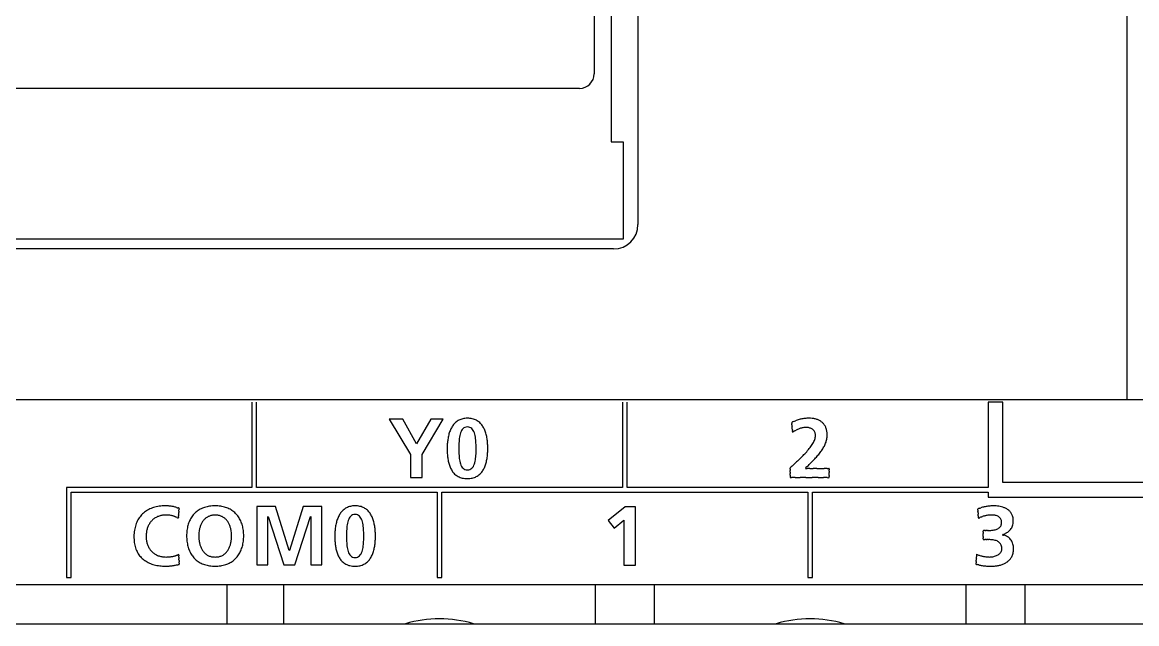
# Model space of a CAD drawing. Header units: millimetres. Extents: x -11 to 5160, y -11 to 2043.
# Drawn here: x 4000.869 to 4004.749, y 1239.033 to 1241.125 of the extents above; entities that cross this region are included whole.
import ezdxf

# ---------------------------------------------------------------- set-up
doc = ezdxf.new("R2010")
doc.units = ezdxf.units.MM

# ---------------------------------------------------------------- blocks, each defined once
blk = doc.blocks.new('FX5U-32MT ES PLC')
at = {"color": 7, "linetype": 'Continuous'}
for p, q in [((64.45, 25.7), (64.45, -25.7)), ((54.4, -2.53178), (54.4, -22.1)), ((53.5, -7.9), (53.5, -19)), ((53.85, -9.7), (53.85, -20.4)), ((53.2, -19.3), (39.8, -19.3)), ((53.85, -20.4), (54.1, -20.4)), ((54.1, -20.4), (54.1, -22.4)), ((54.1, -22.4), (38.9, -22.4)), ((53.9, -22.6), (39.3, -22.6)), ((102.45, -25.7), (32.5, -25.7)), ((46.46049, -25.74969), (46.46049, -27.49945)), ((46.5604, -27.49945), (46.5604, -25.74969)), ((54.08035, -25.74969), (54.08035, -27.49945)), ((54.18026, -27.49945), (54.18026, -25.74969)), ((61.90003, -25.74969), (61.59996, -25.74969)), ((61.59996, -25.74969), (61.59996, -27.49945)), ((61.90003, -27.39954), (61.90003, -25.74969)), ((49.56728, -26.09902), (49.28564, -26.09902)), ((49.28564, -26.09902), (49.72351, -26.82352)), ((49.85064, -26.602), (49.56728, -26.09902)), ((50.13899, -26.09902), (49.85064, -26.602)), ((49.96381, -26.82352), (50.39324, -26.09902)), ((50.39324, -26.09902), (50.13899, -26.09902)), ((49.72351, -26.82352), (49.72351, -27.29757)), ((49.96381, -27.29757), (49.96381, -26.82352)), ((49.72351, -27.29757), (49.96381, -27.29757)), ((57.53303, -27.273133), (57.53303, -27.290942)), ((57.53303, -27.290942), (57.53303, -27.29757)), ((57.53303, -27.29757), (57.559327, -27.29757)), ((58.328955, -27.29757), (58.32988, -27.29334)), ((69.21983, -27.39954), (61.90003, -27.39954)), ((46.46049, -27.49945), (42.65022, -27.49945)), ((42.65022, -27.49945), (42.65022, -29.34947)), ((42.75012, -29.34947), (42.75012, -27.59936)), ((42.75012, -27.59936), (50.27008, -27.59936)), ((54.08035, -27.49945), (46.5604, -27.49945)), ((50.27008, -27.59936), (50.27008, -29.34947)), ((50.36999, -29.34947), (50.36999, -27.59936)), ((50.36999, -27.59936), (57.88994, -27.59936)), ((61.59996, -27.49945), (54.18026, -27.49945)), ((57.88994, -27.59936), (57.88994, -29.34947)), ((57.98985, -29.34947), (57.98985, -27.59936)), ((57.98985, -27.59936), (61.59996, -27.59936)), ((61.59996, -27.59936), (61.59996, -27.69927)), ((61.59996, -27.69927), (65.4099, -27.69927)), ((46.946349, -27.888814), (46.561709, -27.888814)), ((46.561709, -27.888814), (46.561709, -29.087364)), ((47.231439, -28.797284), (46.946349, -27.888814)), ((47.519789, -27.888814), (47.234879, -28.797284)), ((47.904439, -27.888814), (47.519789, -27.888814)), ((47.904439, -29.087364), (47.904439, -27.888814)), ((54.13858, -27.89908), (53.78838, -28.18055)), ((54.35166, -27.89908), (54.13858, -27.89908)), ((54.35166, -29.09763), (54.35166, -27.89908)), ((46.791839, -28.101724), (46.795289, -28.098274)), ((46.791839, -29.087364), (46.791839, -28.101724)), ((46.795289, -28.098274), (47.118089, -29.087364)), ((47.348219, -29.087364), (47.671029, -28.098274)), ((47.671029, -28.098274), (47.674479, -28.098274)), ((47.674479, -28.098274), (47.674479, -29.087364)), ((53.78838, -28.18055), (53.90862, -28.33695)), ((53.90862, -28.33695), (54.11119, -28.17193)), ((54.11119, -28.17193), (54.11119, -29.09763)), ((61.501679, -28.38346), (61.50092, -28.38548)), ((61.50092, -28.57023), (61.501727, -28.57225)), ((47.234879, -28.797284), (47.231439, -28.797284)), ((44.96877, -29.08041), (44.96843, -29.073807)), ((46.561709, -29.087364), (46.791839, -29.087364)), ((47.118089, -29.087364), (47.348219, -29.087364)), ((47.674479, -29.087364), (47.904439, -29.087364)), ((54.11119, -29.09763), (54.35166, -29.09763)), ((61.36363, -28.87439), (61.36193, -28.8996)), ((147.9, -29.5), (37.65, -29.5)), ((42.65022, -29.34947), (42.75012, -29.34947)), ((45.95001, -29.49999), (45.95001, -30.29998)), ((47.12, -30.29998), (47.12, -29.49999)), ((50.27008, -29.34947), (50.36999, -29.34947)), ((53.52002, -29.49999), (53.52002, -30.29998)), ((54.74, -30.29998), (54.74, -29.49999)), ((57.88994, -29.34947), (57.98985, -29.34947)), ((61.14002, -29.49999), (61.14002, -30.29998)), ((62.36001, -30.29998), (62.36001, -29.49999)), ((38.05, -30.3), (147.5, -30.3))]:
    blk.add_line(p, q, dxfattribs=at)
for centre, radius, start, end in [((53.2, -19), 0.3, 270, 0), ((53.9, -22.1), 0.5, 270, 0), ((50.86998, -26.409763), 0.328664, 110.109032, 124.567928), ((50.884905, -26.456548), 0.377735, 96.142463, 109.795144), ((50.894864, -26.532718), 0.454536, 83.439325, 96.363152), ((50.904798, -26.474696), 0.395772, 70.104759, 83.908393), ((50.924719, -26.413714), 0.331657, 54.845035, 69.755745), ((57.795397, -26.521252), 0.421679, 106.609664, 112.077183), ((57.998876, -27.139963), 1.072892, 105.423485, 107.577952), ((57.913434, -26.842857), 0.76377, 102.141851, 105.172197), ((57.925245, -26.893156), 0.815428, 99.372604, 102.209787), ((57.91965, -26.860478), 0.782276, 96.406431, 99.358096), ((57.917958, -26.844969), 0.766675, 93.408581, 96.410127), ((57.915952, -26.809037), 0.730687, 90.284298, 93.419057), ((57.916666, -26.696284), 0.61794, 83.99107, 90.402335), ((57.930685, -26.564263), 0.485177, 76.087035, 84.005507), ((57.954074, -26.47015), 0.388201, 66.865072, 76.097869), ((57.979974, -26.409122), 0.321905, 56.297455, 66.836517), ((51.20158, -26.596186), 0.713486, 158.608987, 165.797836), ((51.039986, -26.532442), 0.539775, 149.557102, 158.652977), ((50.933598, -26.469797), 0.416312, 138.240973, 149.57135), ((50.881007, -26.423588), 0.346307, 124.772395, 138.148975), ((50.962088, -26.440546), 0.217406, 142.88963, 156.467136), ((50.901481, -26.394516), 0.141301, 123.621423, 142.94683), ((50.89157, -26.383691), 0.126819, 100.904009, 122.600523), ((50.894068, -26.395169), 0.138563, 78.979336, 101.020664), ((50.89632, -26.387716), 0.13082, 57.936044, 79.32323), ((50.887616, -26.396786), 0.14315, 37.635541, 56.910898), ((50.829568, -26.441673), 0.216528, 23.959839, 37.661942), ((50.916878, -26.422351), 0.343236, 40.751358, 54.605066), ((50.864152, -26.466724), 0.412145, 29.004241, 40.639613), ((50.752206, -26.528949), 0.540222, 19.85816, 29.019265), ((50.578296, -26.592448), 0.725361, 12.854612, 19.909252), ((57.608964, -26.173549), 0.048021, 175.28258, 195.492708), ((57.581838, -26.173442), 0.021085, 148.769528, 169.499678), ((57.33639, -26.220357), 0.228835, 2.235489, 8.539798), ((57.604745, -26.202974), 0.05756, 94.891472, 135.332674), ((58.541859, -26.134566), 0.979828, 184.499339, 186.275948), ((51.897654, -26.79276), 5.696966, 5.224238, 5.551049), ((54.015711, -26.625149), 3.57254, 5.134979, 5.640308), ((58.280637, -26.252519), 0.708699, 184.279121, 186.496167), ((57.423149, -26.357322), 0.155304, 1.652681, 9.122606), ((57.668836, -26.440068), 0.113348, 112.357583, 128.373115), ((57.496161, -25.838688), 0.323972, 288.663757, 295.749406), ((56.974668, -25.071484), 1.421601, 297.256262, 298.547058), ((57.860157, -26.722099), 0.451632, 113.055419, 117.156414), ((57.927885, -26.87014), 0.614386, 110.430032, 113.460325), ((57.881213, -26.747567), 0.483233, 106.454087, 110.317401), ((57.871206, -26.71274), 0.446998, 102.305657, 106.488372), ((57.861165, -26.666961), 0.400131, 97.616314, 102.298014), ((57.85705, -26.636695), 0.369587, 92.515658, 97.605772), ((57.854922, -26.574003), 0.306862, 86.576228, 92.632566), ((57.856936, -26.530669), 0.263486, 79.537815, 86.450574), ((57.860864, -26.510579), 0.243016, 72.200559, 79.588521), ((57.870141, -26.481948), 0.212921, 63.965017, 72.222251), ((57.883195, -26.455369), 0.183309, 54.610184, 63.98459), ((57.897424, -26.435299), 0.158707, 43.958834, 54.602084), ((57.90854, -26.424391), 0.143133, 32.115166, 43.904417), ((57.911338, -26.422306), 0.139655, 19.593835, 32.000534), ((57.999651, -26.37893), 0.285869, 44.709182, 56.220586), ((58.004153, -26.373661), 0.278963, 32.761309, 44.590699), ((57.98487, -26.385393), 0.301528, 21.269388, 32.653238), ((57.930113, -26.406143), 0.360083, 10.942749, 21.18549), ((57.845322, -26.422911), 0.446515, 1.904601, 10.989908), ((51.657821, -26.686541), 1.179196, 171.491692, 176.101028), ((51.404891, -26.648527), 0.923424, 165.744482, 171.502534), ((52.017266, -26.64024), 1.297975, 175.042494, 177.780742), ((51.599013, -26.603294), 0.878094, 171.00966, 175.085825), ((51.30137, -26.555334), 0.576614, 165.089975, 171.094953), ((51.092551, -26.4988), 0.36028, 156.257419, 165.233228), ((50.702898, -26.499329), 0.355699, 15.049541, 24.160881), ((50.499475, -26.555491), 0.566729, 9.077662, 15.192651), ((50.206271, -26.603596), 0.863851, 5.015493, 9.1601), ((49.814315, -26.639245), 1.257424, 2.245466, 5.072258), ((50.348218, -26.645822), 0.961549, 7.465198, 12.905207), ((50.072672, -26.682718), 1.239553, 3.269554, 7.501412), ((57.603941, -26.355427), 0.025684, 174.224813, 196.550475), ((57.576699, -26.336731), 0.026144, 275.755344, 326.384183), ((57.488793, -26.299097), 0.587069, 327.288211, 336.472406), ((57.750592, -26.410495), 0.302573, 336.023433, 351.469397), ((57.901504, -26.425487), 0.149987, 7.193011, 19.47883), ((57.863984, -26.429161), 0.187674, 351.970141, 6.871891), ((57.695254, -26.369327), 0.605817, 332.485598, 340.671581), ((57.839818, -26.419316), 0.452855, 340.585918, 351.18306), ((57.853806, -26.425343), 0.438126, 351.681636, 2.2594), ((52.011941, -26.708078), 1.533795, 179.756895, 182.838549), ((51.773168, -26.697366), 1.295014, 175.970229, 180.185996), ((51.823891, -26.720907), 1.345345, 182.68944, 186.39619), ((56.069644, -26.711622), 5.351023, 179.892364, 180.446674), ((55.818024, -26.694933), 5.099398, 179.481704, 180.074566), ((52.716342, -26.737316), 1.997623, 180.459557, 182.11831), ((52.708388, -26.667746), 1.989644, 177.759953, 179.454559), ((48.964124, -26.671637), 2.108232, 0.620513, 2.219811), ((48.959258, -26.733689), 2.113117, 357.899115, 359.467219), ((48.230212, -26.68641), 2.842268, 359.694392, 0.758076), ((48.136742, -26.71854), 2.935747, 359.320849, 0.331207), ((50.114674, -26.720177), 1.197532, 352.251614, 356.609412), ((49.826868, -26.702622), 1.485872, 356.590054, 0.040577), ((49.790571, -26.699813), 1.52217, 359.93388, 3.306376), ((55.779522, -24.912416), 2.793144, 315.596331, 317.879277), ((56.653425, -25.705043), 1.613331, 317.943044, 321.861845), ((57.108008, -26.058801), 1.037326, 321.724137, 327.486857), ((56.80886, -25.750459), 1.689845, 318.272887, 321.516802), ((57.244413, -26.097069), 1.133208, 321.531215, 326.250243), ((57.505646, -26.270652), 0.819564, 326.194091, 332.491147), ((51.465767, -26.761077), 0.984975, 186.394801, 191.559377), ((51.220658, -26.812015), 0.734631, 191.497844, 198.38106), ((51.983642, -26.764748), 1.26441, 182.103341, 184.868828), ((51.571626, -26.800516), 0.850845, 184.823746, 188.965778), ((51.281888, -26.847075), 0.557391, 188.879857, 195.001701), ((51.0807, -26.901893), 0.348872, 194.858307, 204.006332), ((50.714511, -26.901342), 0.344529, 335.570837, 344.854937), ((50.518525, -26.846877), 0.54794, 344.711816, 350.944729), ((50.233274, -26.800186), 0.836985, 350.861622, 355.073509), ((49.846396, -26.765591), 1.225406, 355.015395, 357.869144), ((50.593855, -26.808648), 0.709695, 339.659372, 346.802893), ((50.372588, -26.75595), 0.93715, 346.75452, 352.292808), ((57.381574, -26.799396), 0.323295, 305.521028, 319.835893), ((58.865666, -28.25303), 1.75515, 131.660574, 134.81337), ((56.256726, -25.402828), 2.109134, 313.142699, 316.043495), ((57.086661, -26.215093), 1.166704, 312.164142, 316.765128), ((9.06107, 21.407994), 68.800725, 315.266949, 315.346938), ((56.51364, -25.494443), 2.080582, 315.759987, 318.422198), ((51.035541, -26.874068), 0.539391, 198.326524, 207.493587), ((50.918262, -26.935272), 0.407103, 207.472571, 219.333588), ((50.86405, -26.978759), 0.337608, 219.4567, 233.741837), ((50.857831, -26.984564), 0.329254, 234.017046, 249.402135), ((50.956119, -26.958197), 0.212163, 203.803972, 217.577787), ((50.899402, -27.001892), 0.140566, 217.561016, 236.912594), ((50.891104, -27.010407), 0.128922, 237.936441, 259.37625), ((50.894068, -26.996891), 0.142753, 259.207172, 280.792828), ((50.89678, -27.006304), 0.133003, 280.404609, 301.536051), ((50.88967, -26.999592), 0.142465, 302.561332, 321.857026), ((50.835404, -26.957037), 0.211427, 321.869944, 335.763643), ((50.924522, -26.981624), 0.332952, 289.996239, 304.744482), ((50.917851, -26.974468), 0.342637, 304.979108, 318.747646), ((50.86791, -26.931749), 0.408353, 318.861714, 330.498292), ((50.760733, -26.870996), 0.531552, 330.487923, 339.708198), ((57.591721, -27.1014), 0.05886, 175.667649, 184.332351), ((59.226908, -27.138857), 1.693932, 179.543228, 180.456772), ((84.354835, -27.200092), 26.82181, 179.965106, 180.034894), ((57.591051, -27.121831), 0.063129, 110.048378, 156.791925), ((57.161556, -27.1156), 0.371602, 358.495948, 1.504052), ((50.589455, -27.168059), 6.943593, 359.870467, 0.129533), ((409.443615, -27.260195), 351.910585, 179.997894, 180.002106), ((-41.556329, -27.231842), 99.089361, 359.991087, 0.008913), ((57.861288, -27.04536), 0.065403, 255.857128, 284.142872), ((57.899611, -27.129997), 0.058301, 120.730602, 158.659035), ((57.904806, -27.468303), 0.360576, 85.620132, 94.379868), ((57.967641, -25.532371), 1.576805, 268.717269, 271.282731), ((58.042204, -33.623567), 6.514905, 89.654676, 90.345324), ((58.120908, 19.297286), 46.406083, 269.951308, 270.048692), ((58.196161, -12.659134), 14.44969, 269.857983, 270.142017), ((58.260376, -30.016725), 2.908084, 89.440464, 90.559536), ((58.305963, -26.549034), 0.560009, 268.24119, 271.75881), ((58.325142, -27.119897), 0.011294, 65.19702, 100.153986), ((58.40414, -27.129953), 0.074919, 172.392817, 187.607183), ((58.76982, -27.266713), 0.440093, 178.492129, 181.507871), ((59.744344, -27.181198), 1.414543, 179.393511, 180.606489), ((58.31764, -27.11484), 0.013297, 337.001769, 22.998231), ((57.996688, -27.153048), 0.333452, 357.735246, 2.264754), ((40.670974, -27.211477), 17.658913, 359.95034, 0.04966), ((56.283299, -27.240957), 2.04663, 359.60317, 0.39683), ((50.880924, -26.915758), 0.401793, 249.771418, 263.891082), ((50.893207, -26.83758), 0.48085, 263.427106, 276.343029), ((50.904719, -26.920542), 0.397131, 276.014693, 289.667535), ((57.594655, -647.88975), 620.592181, 89.996738, 90.003262), ((57.681313, 152.070412), 179.36799, 269.983603, 270.016397), ((57.7938, -77.80347), 50.505937, 89.930622, 90.069378), ((57.919763, -13.62659), 13.671133, 269.728395, 270.271605), ((58.046848, -30.836282), 3.53926, 88.991726, 91.008274), ((58.162704, -26.43552), 0.863714, 266.443645, 273.556355), ((58.254977, -27.483768), 0.190177, 78.259631, 101.740369), ((58.311315, -27.271782), 0.031244, 235.625536, 304.374464), ((58.240609, -27.285817), 0.089587, 355.182796, 4.817204), ((44.608681, -28.474443), 0.584381, 111.949644, 122.417386), ((44.646215, -28.568109), 0.685288, 102.48568, 111.933121), ((44.683592, -28.741678), 0.862833, 94.351535, 102.417121), ((44.690923, -28.773794), 0.895425, 89.024156, 94.663389), ((44.692227, -28.628748), 0.75038, 86.854638, 88.935056), ((44.690882, -28.640875), 0.762562, 84.649038, 86.803739), ((44.685237, -28.705746), 0.827677, 82.614497, 84.678745), ((44.679575, -28.74714), 0.869455, 80.573704, 82.595117), ((44.699587, -28.633987), 0.754554, 78.292887, 80.665622), ((44.58099, -29.169888), 1.303393, 76.58139, 77.967955), ((44.819314, -28.200679), 0.305413, 71.950604, 77.875962), ((44.97939, -27.756461), 0.167177, 246.95311, 257.712107), ((44.946618, -27.947307), 0.027642, 42.442557, 95.828527), ((45.123238, -27.961113), 0.158721, 171.557411, 178.724793), ((44.941624, -27.931106), 0.02551, 344.76415, 5.518054), ((45.63525, -28.385127), 0.495548, 118.298914, 129.201327), ((45.656387, -28.425473), 0.541092, 107.808232, 118.244275), ((45.687933, -28.527662), 0.648033, 98.37367, 107.700496), ((45.701702, -28.599457), 0.721075, 89.493177, 98.625306), ((45.713777, -28.579231), 0.700844, 81.17128, 90.465762), ((45.72613, -28.515834), 0.636307, 71.947609, 81.394222), ((45.754068, -28.426942), 0.543134, 61.447786, 71.843891), ((45.771979, -28.393093), 0.504842, 50.650172, 61.397175), ((48.571253, -28.223652), 0.346313, 124.772994, 138.149485), ((48.560222, -28.209821), 0.328663, 110.109533, 124.568536), ((48.575146, -28.256601), 0.377727, 96.142665, 109.795627), ((48.585103, -28.332759), 0.454517, 83.439187, 96.363375), ((48.595037, -28.274737), 0.395753, 70.104254, 83.908212), ((48.614956, -28.213763), 0.331646, 54.844338, 69.755223), ((48.607111, -28.222405), 0.343232, 40.750674, 54.604369), ((61.415806, -27.940679), 0.028293, 176.162092, 192.037946), ((61.411724, -27.959648), 0.031912, 81.8746, 139.17334), ((61.201425, -27.969161), 0.18807, 1.304133, 6.895906), ((61.382272, -27.76649), 0.165098, 281.870866, 294.106208), ((61.555301, -28.229799), 0.329963, 102.410584, 108.664735), ((61.851937, -29.400515), 1.537547, 102.459825, 103.830452), ((61.694248, -28.711587), 0.830839, 99.503419, 102.091874), ((61.720813, -28.860301), 0.9819, 97.367155, 99.599515), ((61.718466, -28.844869), 0.966295, 95.036839, 97.346489), ((61.722629, -28.893096), 1.014701, 92.794625, 95.031906), ((61.720799, -28.840232), 0.961811, 90.440396, 92.839255), ((61.720051, -28.610561), 0.732141, 86.698887, 90.520014), ((61.725102, -28.501456), 0.622928, 81.45454, 86.584862), ((61.734598, -28.444435), 0.565129, 75.569174, 81.547606), ((61.760826, -28.343838), 0.46117, 68.109709, 75.610228), ((61.796421, -28.256127), 0.366513, 58.687333, 68.160925), ((61.833978, -28.194446), 0.294297, 46.892722, 58.693166), ((44.601854, -28.437175), 0.552387, 145.328893, 156.315084), ((44.571816, -28.417425), 0.516449, 133.814485, 145.235164), ((44.578562, -28.425722), 0.527106, 122.492744, 133.719254), ((44.6743, -28.440006), 0.37183, 129.87174, 140.355623), ((44.668731, -28.433786), 0.363487, 119.044193, 129.826534), ((44.674085, -28.444409), 0.375373, 108.253737, 118.97159), ((44.681746, -28.467522), 0.399723, 97.699724, 108.258772), ((44.692522, -28.562093), 0.494889, 89.578697, 97.469086), ((44.693911, -28.750239), 0.683026, 87.475252, 89.811277), ((44.696475, -28.717028), 0.649735, 85.123072, 87.572143), ((44.704626, -28.616762), 0.549138, 82.174762, 85.081107), ((44.714348, -28.548234), 0.479926, 78.853178, 82.210716), ((44.705754, -28.58513), 0.517789, 75.544083, 78.709464), ((44.75388, -28.409191), 0.335417, 70.990586, 76.00211), ((45.605684, -26.124637), 2.102893, 249.322384, 250.148627), ((44.869719, -28.190309), 0.090422, 55.874586, 76.008628), ((44.948758, -28.097351), 0.033605, 212.599416, 271.811663), ((44.920775, -28.125117), 0.029623, 348.663553, 1.61865), ((45.170499, -28.133978), 0.220327, 172.804904, 177.4773), ((43.926251, -28.006093), 1.030548, 354.415312, 355.866892), ((48.85585, -28.396429), 3.914511, 174.913347, 175.368857), ((38.184235, -27.457083), 6.798369, 355.002039, 355.280165), ((47.772184, -28.239642), 2.821473, 174.818752, 175.463452), ((44.246854, -27.910301), 0.719259, 354.051243, 356.23096), ((45.708765, -28.426514), 0.579377, 150.759051, 160.356044), ((45.652345, -28.395375), 0.514935, 140.280483, 150.715703), ((45.630118, -28.377668), 0.486524, 129.288156, 140.211698), ((45.735079, -28.394108), 0.343637, 138.349508, 148.527231), ((45.701996, -28.364996), 0.299569, 126.744959, 138.304705), ((45.691375, -28.351676), 0.282542, 114.168443, 126.635122), ((45.69681, -28.365673), 0.297539, 101.524728, 114.019772), ((45.706761, -28.417838), 0.350641, 89.784497, 101.414939), ((45.709421, -28.418067), 0.35087, 78.588729, 90.21904), ((45.719394, -28.365837), 0.297699, 65.988263, 78.481374), ((45.724918, -28.351626), 0.282472, 53.367239, 65.83883), ((45.714365, -28.364855), 0.299385, 41.690504, 53.257062), ((45.68132, -28.393925), 0.343396, 31.461528, 41.645319), ((45.7751, -28.388251), 0.499119, 39.861228, 50.574845), ((45.753663, -28.405456), 0.526601, 29.545998, 39.803146), ((45.702437, -28.434052), 0.585267, 19.991706, 29.508469), ((48.891834, -28.396254), 0.713501, 158.609093, 165.797809), ((48.730241, -28.332511), 0.53979, 149.557397, 158.653085), ((48.623848, -28.269864), 0.416323, 138.241466, 149.571655), ((48.782791, -28.29886), 0.36028, 156.257419, 165.233229), ((48.652328, -28.240606), 0.217406, 142.88963, 156.467136), ((48.591721, -28.194576), 0.141301, 123.621423, 142.94683), ((48.58181, -28.183751), 0.126819, 100.904009, 122.600523), ((48.584308, -28.195229), 0.138563, 78.979336, 101.020664), ((48.58656, -28.187776), 0.13082, 57.936044, 79.32323), ((48.577856, -28.196846), 0.14315, 37.635541, 56.910898), ((48.519808, -28.241733), 0.216528, 23.959839, 37.661942), ((48.393138, -28.299389), 0.355699, 15.049541, 24.160881), ((48.55438, -28.266781), 0.412147, 29.003714, 40.638945), ((48.442428, -28.329009), 0.540231, 19.857816, 29.018748), ((48.268512, -28.392509), 0.725375, 12.85442, 19.908912), ((62.251111, -27.916059), 0.863047, 183.242844, 184.957194), ((58.041761, -28.245893), 3.359244, 3.842136, 4.357903), ((68.663476, -27.515514), 7.287559, 183.975804, 184.224235), ((57.730554, -28.330027), 3.675666, 3.866984, 4.333055), ((62.344659, -28.026874), 0.948419, 183.340536, 184.859503), ((61.198327, -28.130334), 0.202645, 1.6496, 6.550438), ((61.42813, -28.125784), 0.027272, 177.302777, 190.897262), ((61.404125, -28.100296), 0.03077, 264.826009, 324.834841), ((61.477642, -28.196446), 0.092142, 102.507004, 121.660373), ((61.152229, -27.187617), 0.968315, 288.388225, 290.197576), ((61.620361, -28.4954), 0.420852, 104.381792, 108.539368), ((61.693686, -28.758516), 0.693959, 102.329812, 104.850288), ((61.66796, -28.647164), 0.579683, 99.174988, 102.195919), ((61.671678, -28.66764), 0.60049, 96.289828, 99.213669), ((61.671182, -28.66513), 0.597941, 93.320424, 96.268917), ((61.670339, -28.644197), 0.576995, 90.28409, 93.357244), ((61.670549, -28.513818), 0.446618, 85.934145, 90.393999), ((61.678018, -28.405552), 0.338096, 80.108001, 85.89572), ((61.69081, -28.333756), 0.26517, 73.093423, 80.166046), ((61.70893, -28.274522), 0.203226, 64.319811, 73.124589), ((61.727936, -28.235044), 0.159412, 53.559737, 64.327183), ((61.74303, -28.214306), 0.133763, 40.917366, 53.484853), ((61.748333, -28.209196), 0.126409, 27.204882, 40.7414), ((61.73684, -28.214538), 0.139074, 13.834819, 26.997514), ((61.701837, -28.222846), 0.175048, 2.018938, 13.735585), ((61.860022, -28.165876), 0.255642, 32.934659, 46.778576), ((61.859642, -28.164884), 0.255423, 17.962763, 32.701563), ((61.808476, -28.179826), 0.308707, 3.967629, 17.672075), ((61.759093, -28.18575), 0.358391, 354.484759, 4.366096), ((44.828513, -28.505276), 0.7899, 166.537994, 175.324168), ((44.677962, -28.470017), 0.635277, 156.360007, 166.469669), ((44.822839, -28.499111), 0.534064, 168.651445, 176.871611), ((44.76608, -28.487887), 0.476206, 159.804434, 168.631663), ((44.723729, -28.472319), 0.431084, 150.401325, 159.803094), ((44.692263, -28.454591), 0.394968, 140.388989, 150.382875), ((45.941449, -28.486408), 0.820315, 169.017673, 176.599725), ((45.801381, -28.459467), 0.67768, 160.364489, 168.997749), ((46.012169, -28.492492), 0.640605, 171.263361, 177.216572), ((45.944758, -28.48181), 0.572353, 164.720227, 171.295315), ((45.865337, -28.459847), 0.489952, 157.239556, 164.750123), ((45.791487, -28.428669), 0.40979, 148.52349, 157.264683), ((45.624872, -28.428494), 0.409588, 22.720642, 31.465142), ((45.550865, -28.459716), 0.489911, 15.235229, 22.745751), ((45.471149, -28.481737), 0.572612, 8.693378, 15.265169), ((45.403285, -28.492475), 0.64132, 2.778798, 8.725279), ((45.620827, -28.463635), 0.672073, 11.306502, 19.98312), ((45.500101, -28.487481), 0.795132, 3.532655, 11.285909), ((49.463365, -28.497427), 1.294972, 175.970165, 180.185958), ((49.348039, -28.486604), 1.179174, 171.491592, 176.100945), ((49.095137, -28.448593), 0.923431, 165.744456, 171.502438), ((50.398578, -28.467804), 1.989594, 177.759931, 179.454581), ((49.707512, -28.440301), 1.297981, 175.0425, 177.780736), ((49.289252, -28.403354), 0.878093, 171.009659, 175.085826), ((48.99161, -28.355394), 0.576614, 165.089975, 171.094953), ((48.189715, -28.355551), 0.566729, 9.077662, 15.192651), ((47.896511, -28.403656), 0.863851, 5.015493, 9.1601), ((47.504555, -28.439305), 1.257424, 2.245466, 5.072258), ((46.654364, -28.471697), 2.108232, 0.620513, 2.219811), ((48.038428, -28.445883), 0.961568, 7.465117, 12.905013), ((47.76289, -28.482778), 1.239565, 3.269525, 7.501339), ((61.5425, -28.391785), 0.042055, 171.377575, 188.622425), ((61.28054, -28.408888), 0.220644, 357.194904, 2.805096), ((61.505005, -28.390068), 0.007398, 63.284668, 116.715332), ((61.514369, -28.344457), 0.039467, 261.199499, 278.800501), ((61.528286, -28.556098), 0.172817, 87.386954, 92.613046), ((61.545013, -27.689114), 0.694402, 269.269963, 270.730037), ((61.562804, -31.007747), 2.624302, 89.804719, 90.195281), ((61.579918, -19.80316), 8.580304, 269.945448, 270.054552), ((61.59461, -40.118982), 11.735524, 89.968155, 90.031845), ((61.605137, -24.957847), 3.425616, 269.933031, 270.066969), ((61.608845, -27.500146), 0.883315, 270.019182, 271.262336), ((61.615301, -27.797857), 0.585533, 271.272532, 276.135892), ((61.629351, -27.92324), 0.459367, 276.065111, 281.745881), ((61.653794, -28.039835), 0.340238, 281.712966, 288.696261), ((61.683056, -28.125627), 0.249593, 288.646446, 297.287462), ((61.71309, -28.183631), 0.184274, 297.256454, 307.92883), ((61.738399, -28.216237), 0.142998, 307.960467, 320.732172), ((61.752957, -28.228611), 0.123897, 320.901147, 335.109451), ((61.753098, -28.22914), 0.123547, 335.304285, 349.795336), ((61.719809, -28.224382), 0.157157, 350.238573, 2.809578), ((61.84706, -28.199703), 0.267044, 301.431224, 310.15762), ((61.823766, -28.166425), 0.307521, 309.475998, 316.962555), ((61.863906, -28.205341), 0.251626, 317.201615, 326.388137), ((61.866536, -28.207225), 0.248392, 326.414049, 335.975602), ((61.854966, -28.202506), 0.260882, 336.063562, 345.682831), ((61.80891, -28.191347), 0.308267, 345.790147, 354.630488), ((44.923838, -28.516993), 0.885871, 175.071446, 183.4655), ((44.769089, -28.528679), 0.730703, 183.284335, 192.700841), ((44.85296, -28.501784), 0.564287, 176.767493, 184.754151), ((44.805252, -28.506512), 0.516352, 184.670128, 193.014901), ((44.743812, -28.520551), 0.453327, 193.034804, 202.12152), ((46.052867, -28.495014), 0.93205, 176.477868, 183.494927), ((45.961801, -28.502778), 0.840683, 183.345079, 190.774906), ((46.083235, -28.49573), 0.711744, 177.234, 182.673983), ((46.07551, -28.497649), 0.703939, 182.547346, 188.082855), ((45.974508, -28.512169), 0.601899, 188.066222, 194.424493), ((45.441369, -28.512244), 0.602189, 345.589954, 351.944878), ((45.339827, -28.497667), 0.704772, 351.928281, 357.457179), ((45.33182, -28.495731), 0.712859, 357.330275, 2.761742), ((45.480999, -28.501689), 0.814249, 348.917334, 356.521066), ((45.405601, -28.494996), 0.889917, 356.385499, 3.640698), ((49.702181, -28.508138), 1.533795, 179.756895, 182.838549), ((49.514131, -28.520967), 1.345345, 182.68944, 186.39619), ((53.764044, -28.511701), 5.355184, 179.89225, 180.446129), ((53.509575, -28.494999), 5.100709, 179.48178, 180.07449), ((50.406978, -28.537393), 1.998019, 180.458976, 182.1174), ((49.673922, -28.564826), 1.26445, 182.102451, 184.867848), ((47.536636, -28.565651), 1.225406, 355.015395, 357.869144), ((46.649498, -28.533749), 2.113117, 357.899115, 359.467219), ((45.920452, -28.48647), 2.842268, 359.694392, 0.758076), ((45.826982, -28.5186), 2.935747, 359.320849, 0.331207), ((47.804823, -28.520239), 1.197613, 352.252286, 356.609784), ((47.516971, -28.502684), 1.485999, 356.5904, 0.040627), ((47.480755, -28.499874), 1.522216, 359.933923, 3.306318), ((61.538977, -28.563925), 0.038576, 170.593191, 189.406809), ((62.39038, -28.52223), 0.889567, 179.111553, 180.888447), ((62.474908, -28.43348), 0.974085, 179.188646, 180.811354), ((56.146728, -28.462564), 5.354214, 359.83637, 0.16363), ((61.299073, -28.546822), 0.202136, 356.937824, 3.062176), ((56.894603, -28.493146), 4.606343, 359.809803, 0.190197), ((61.505261, -28.565257), 0.007836, 243.188168, 296.811832), ((61.515212, -28.613506), 0.041752, 81.159196, 98.840804), ((61.530002, -28.389647), 0.182795, 267.374695, 272.625305), ((61.547777, -29.306694), 0.734504, 89.266551, 90.733449), ((61.566684, -25.795295), 2.776972, 269.803885, 270.196115), ((61.584871, -37.699028), 9.126783, 89.945499, 90.054501), ((61.600484, -15.737164), 12.835088, 269.969058, 270.030942), ((61.611671, -32.381543), 3.809295, 89.936, 90.064), ((61.615709, -29.493594), 0.921344, 88.843145, 89.986549), ((61.622775, -29.148052), 0.57573, 84.103338, 88.851922), ((61.638403, -29.002466), 0.429309, 78.251931, 84.18179), ((61.663412, -28.883221), 0.30747, 70.623043, 78.290331), ((61.691162, -28.804769), 0.224255, 60.908134, 70.661201), ((61.716435, -28.759209), 0.172154, 48.914525, 60.885797), ((61.731862, -28.740887), 0.148207, 35.184851, 48.754727), ((61.90793, -28.48147), 0.016294, 76.010842, 147.551583), ((61.907413, -28.464242), 0.017771, 221.870905, 298.85429), ((61.897445, -28.383479), 0.083435, 279.955524, 309.309141), ((61.919179, -28.552744), 0.073008, 55.018275, 92.504252), ((62.821269, -29.93824), 1.726062, 118.929473, 120.304669), ((61.477129, -29.52732), 1.141987, 62.721436, 64.929033), ((61.90368, -28.67857), 0.192386, 47.174, 59.776909), ((61.867133, -28.722767), 0.249666, 38.375187, 47.917458), ((61.869317, -28.719573), 0.245973, 28.373682, 38.107765), ((61.840054, -28.735573), 0.279324, 19.65142, 28.408872), ((44.622634, -28.560879), 0.580752, 192.77857, 203.592875), ((44.554962, -28.589703), 0.507201, 203.668506, 215.277495), ((44.700849, -28.537941), 0.406979, 202.131275, 211.898313), ((44.673268, -28.554858), 0.374624, 211.930586, 222.310586), ((44.661912, -28.564769), 0.359555, 222.360784, 233.135477), ((44.664021, -28.561316), 0.363583, 233.196066, 244.045864), ((45.817974, -28.5299), 0.694321, 190.795179, 199.277223), ((45.72155, -28.563585), 0.592183, 199.280764, 208.742829), ((45.660614, -28.596604), 0.522877, 208.781422, 219.136466), ((45.87683, -28.537617), 0.500961, 194.388644, 201.821848), ((45.791226, -28.572087), 0.408677, 201.796687, 210.626162), ((45.729605, -28.608578), 0.337063, 210.624669, 221.044599), ((45.695945, -28.637463), 0.292709, 221.106738, 232.983715), ((45.720412, -28.637598), 0.292533, 307.014238, 318.89809), ((45.686789, -28.608752), 0.336832, 318.960616, 329.386615), ((45.62513, -28.572257), 0.408482, 329.38525, 338.217958), ((45.539365, -28.537747), 0.500929, 338.192801, 345.625854), ((45.745144, -28.586384), 0.534769, 320.769756, 330.947509), ((45.68959, -28.555918), 0.598128, 330.980575, 340.364929), ((45.60461, -28.525648), 0.688338, 340.368751, 348.896628), ((49.156007, -28.561137), 0.984975, 186.394801, 191.559377), ((48.910898, -28.612075), 0.734631, 191.497844, 198.38106), ((48.725781, -28.674128), 0.539391, 198.326524, 207.493587), ((49.261851, -28.600592), 0.850831, 184.822763, 188.964852), ((48.972102, -28.647148), 0.557368, 188.878928, 195.001016), ((48.770919, -28.701962), 0.348853, 194.857617, 204.006105), ((48.646346, -28.758262), 0.212152, 203.803752, 217.578244), ((48.525644, -28.757097), 0.211427, 321.869944, 335.763642), ((48.404752, -28.701402), 0.344529, 335.570837, 344.854937), ((48.208765, -28.646937), 0.54794, 344.711817, 350.944729), ((47.923514, -28.600246), 0.836985, 350.861622, 355.073509), ((48.450968, -28.671066), 0.531546, 330.488868, 339.709161), ((48.284078, -28.608717), 0.709702, 339.660331, 346.80375), ((48.062788, -28.556017), 0.937179, 346.755373, 352.293472), ((61.698793, -28.708607), 0.204546, 301.014377, 311.340606), ((61.729564, -28.743543), 0.15799, 311.33095, 324.284972), ((61.732096, -28.74012), 0.147575, 20.972032, 34.993801), ((61.751937, -28.759819), 0.130324, 324.352983, 339.957935), ((61.696048, -28.752557), 0.18569, 8.448231, 20.574574), ((61.745586, -28.759037), 0.136566, 340.562728, 356.189501), ((61.693458, -28.755995), 0.188781, 356.319756, 9.364808), ((61.806395, -28.747506), 0.315036, 11.614935, 19.636606), ((61.75516, -28.767681), 0.367166, 343.346334, 356.286072), ((61.756735, -28.757629), 0.365717, 4.419728, 11.602066), ((61.70745, -28.761722), 0.415171, 355.891873, 4.458663), ((44.53708, -28.601123), 0.486008, 215.396016, 227.14601), ((44.55543, -28.580034), 0.51395, 227.245278, 238.402442), ((44.59451, -28.515376), 0.589498, 238.459905, 248.513509), ((44.638316, -28.404029), 0.709152, 248.515367, 257.322994), ((44.678218, -28.22457), 0.892994, 257.352091, 264.80018), ((44.675533, -28.536602), 0.390843, 244.114098, 254.631866), ((44.688085, -28.490545), 0.438579, 254.645275, 264.62615), ((44.696998, -28.387847), 0.541661, 264.704868, 271.179169), ((44.694954, -28.210344), 0.71917, 271.050949, 273.573373), ((44.689413, -28.111526), 0.818142, 273.529342, 275.78319), ((44.686281, -28.081545), 0.848287, 275.789636, 277.964157), ((44.697451, -28.156197), 0.772807, 277.910828, 280.260386), ((44.67865, -28.062878), 0.867985, 280.384364, 282.408983), ((44.780635, -28.509731), 0.409671, 281.908511, 285.98511), ((44.582731, -27.499127), 1.627529, 280.567348, 281.626896), ((45.250107, -30.029115), 1.180709, 106.265846, 107.581868), ((44.520889, -27.199451), 1.933519, 281.63213, 282.517434), ((44.905725, -28.824355), 0.072611, 280.853649, 300.381095), ((44.487865, -27.047003), 2.089501, 282.495452, 283.30609), ((44.958566, -28.901575), 0.021735, 90.321648, 137.869962), ((44.938823, -28.885402), 0.020394, 350.06814, 15.825968), ((45.087735, -28.892115), 0.128863, 178.579048, 187.31506), ((44.374702, -28.952202), 0.586846, 1.625603, 4.268505), ((47.362166, -28.827679), 2.403276, 182.572677, 183.321431), ((35.697978, -29.460234), 9.278074, 2.846253, 3.047855), ((79.184378, -27.25326), 34.2643, 182.921314, 182.972794), ((-76.531066, -35.298024), 121.658816, 2.940972, 2.953136), ((465.270982, -7.427229), 420.859608, 182.945845, 182.948264), ((45.634561, -28.617069), 0.489753, 219.203173, 230.126635), ((45.636633, -28.613444), 0.493864, 230.211818, 241.211554), ((45.657236, -28.574504), 0.537913, 241.285651, 251.836143), ((45.685267, -28.487149), 0.629654, 251.890505, 261.545295), ((45.68629, -28.64936), 0.277398, 233.096505, 245.891814), ((45.696236, -28.623966), 0.304642, 246.13537, 258.523648), ((45.704028, -28.592618), 0.336916, 258.285657, 270.689109), ((45.712148, -28.592333), 0.337201, 269.308794, 281.709517), ((45.719973, -28.623814), 0.30479, 281.470086, 293.857047), ((45.729011, -28.499607), 0.617269, 278.680383, 288.473278), ((45.729998, -28.649402), 0.277336, 294.101061, 306.90103), ((45.752998, -28.572694), 0.540347, 288.516444, 299.018291), ((45.770439, -28.605427), 0.503263, 299.089619, 309.930048), ((45.770379, -28.606351), 0.502594, 310.002909, 320.713524), ((48.608502, -28.735332), 0.407103, 207.472571, 219.333588), ((48.55429, -28.778819), 0.337608, 219.4567, 233.741837), ((48.548071, -28.784624), 0.329254, 234.017045, 249.402135), ((48.571164, -28.715818), 0.401793, 249.771422, 263.891079), ((48.589636, -28.801951), 0.140565, 217.56158, 236.913557), ((48.581343, -28.81046), 0.12893, 237.937484, 259.376896), ((48.584308, -28.796944), 0.142761, 259.207423, 280.792577), ((48.58702, -28.806364), 0.133002, 280.404593, 301.536067), ((48.59496, -28.720609), 0.397123, 276.01469, 289.667697), ((48.57991, -28.799652), 0.142465, 302.561332, 321.857025), ((48.614764, -28.781694), 0.332942, 289.996415, 304.744949), ((48.608094, -28.774539), 0.342626, 304.979598, 318.748421), ((48.558151, -28.73182), 0.408343, 318.862498, 330.49924), ((61.375894, -29.076185), 0.026149, 167.00683, 185.275302), ((61.370047, -29.057475), 0.029215, 226.280179, 283.380525), ((61.177884, -29.048901), 0.173854, 352.927504, 359.354628), ((62.151692, -29.091071), 0.800976, 175.159848, 177.122284), ((58.064428, -28.785526), 3.297742, 355.861988, 356.420144), ((74.09629, -29.834003), 12.768386, 176.065748, 176.216384), ((14.228386, -25.762985), 47.237778, 356.121802, 356.16033), ((228.895702, -40.213663), 167.915374, 176.136509, 176.145623), ((61.697572, -28.035893), 0.902549, 248.284463, 250.142636), ((61.359674, -29.235926), 0.151004, 70.962492, 83.484702), ((61.688061, -28.063126), 0.873705, 250.122632, 252.053853), ((61.489009, -28.762977), 0.339776, 256.368077, 262.148694), ((61.668496, -28.123296), 0.810434, 252.059035, 254.15277), ((61.655809, -28.168047), 0.763919, 254.151598, 256.384973), ((61.645538, -28.210454), 0.720286, 256.384971, 258.766942), ((61.638844, -28.243976), 0.686102, 258.769913, 261.285792), ((61.632982, -28.282859), 0.64678, 261.277199, 263.964483), ((61.632897, -28.27969), 0.649922, 264.001353, 266.697226), ((61.627775, -28.390043), 0.539459, 266.5651, 269.844309), ((61.62734, -28.540308), 0.389193, 269.848148, 274.847797), ((61.627593, -28.557656), 0.371888, 275.034968, 280.71169), ((61.626671, -28.548131), 0.381419, 280.581766, 286.336746), ((61.641223, -28.596963), 0.330466, 286.297124, 292.99626), ((61.666304, -28.655211), 0.267049, 292.925025, 301.085629), ((61.68704, -28.487042), 0.629648, 278.966785, 285.376271), ((61.720109, -28.606026), 0.506155, 285.338282, 293.27483), ((61.761386, -28.701337), 0.40229, 293.238243, 303.085955), ((61.801522, -28.763125), 0.328611, 303.103788, 315.056279), ((61.82591, -28.78842), 0.293481, 315.188304, 328.796503), ((61.818838, -28.785457), 0.301066, 329.011426, 343.114424), ((44.691386, -28.118976), 0.999353, 264.596991, 270.589957), ((44.692879, -28.260639), 0.857682, 270.587679, 272.579696), ((44.692136, -28.267764), 0.850598, 272.651283, 274.673395), ((44.681137, -28.128699), 0.990098, 274.652105, 276.398028), ((44.668367, -28.015481), 1.104033, 276.401865, 277.972343), ((44.647824, -27.868351), 1.25259, 277.969539, 279.354806), ((44.619767, -27.697996), 1.425241, 279.354527, 280.569867), ((45.705449, -28.352321), 0.765983, 261.534894, 270.196801), ((45.709627, -28.368625), 0.749676, 269.881729, 278.633984), ((48.583447, -28.637642), 0.480849, 263.427092, 276.343043), ((61.903211, -26.2822), 2.854772, 260.714757, 261.422594), ((61.634912, -28.01337), 1.102972, 261.791557, 263.658377), ((61.673317, -27.690989), 1.427626, 263.555594, 265.011034), ((61.667175, -27.756434), 1.361894, 265.028986, 266.554075), ((61.668795, -27.729805), 1.388572, 266.553408, 268.034408), ((61.663008, -27.925096), 1.193198, 267.99051, 269.680303), ((61.662159, -28.239982), 0.878312, 269.621013, 273.52699), ((61.67043, -28.387785), 0.730281, 273.592727, 279.040316), ((50.32, -32.7), 2.5, 73.739795, 106.26018), ((57.94, -32.7), 2.5, 73.739795, 106.26018)]:
    blk.add_arc(centre, radius, start, end, dxfattribs=at)
blk = doc.blocks.new('*U224')
blk.add_blockref('FX5U-32MT ES PLC', (16.848, 110))

msp = doc.modelspace()

# ---------------------------------------------------------------- block references
at = {"xscale": 0.1693510201669083, "yscale": 0.1693510201669083, "zscale": 0.1693510201669083}
msp.add_blockref('*U224', (3990.9468, 1225.5354), dxfattribs=at)

doc.saveas('drawing.dxf')
